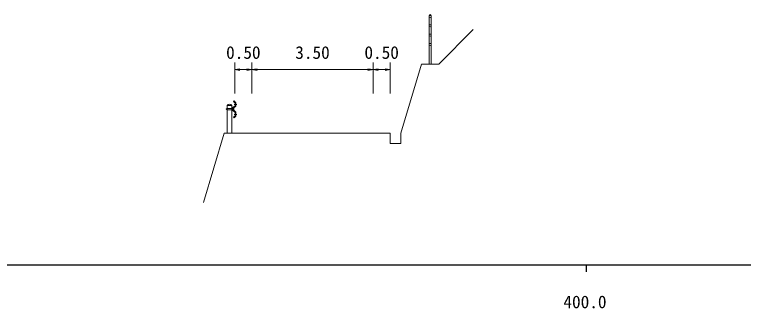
# Model space of a CAD drawing. Units: millimetres on the paper, with parts at other scales. Extents: x 40 to 680, y 20 to 380.
# Drawn here: x 385.4 to 490.8, y 198.7 to 241.2 of the extents above; entities that cross this region are included whole.
import ezdxf
from ezdxf.enums import TextEntityAlignment as Align

# ---------------------------------------------------------------- set-up
doc = ezdxf.new("R2010")
doc.units = ezdxf.units.MM
doc.layers.add('M-BGD', color=7, linetype='Continuous', lineweight=13)
doc.layers.add('M-BGD-EXST', color=7, linetype='Continuous', lineweight=25)
doc.styles.add('ＭＳ ゴシック', font='')
doc.styles.get('ＭＳ ゴシック').set_extended_font_data('MS Gothic')

# ---------------------------------------------------------------- blocks, each defined once
blk = doc.blocks.new('open_arrow')
at = {"color": 0, "linetype": 'Continuous', "lineweight": -2}
blk.add_lwpolyline([(7.5, 1.25), (0, 0), (7.5, -1.25)], dxfattribs=at)

msp = doc.modelspace()

# ---------------------------------------------------------------- linework, layer by layer
at = {"layer": 'M-BGD'}
for p, q in [((445.293, 241.115), (445.293, 234.055)), ((445.293, 241.115), (445.595, 241.115)), ((445.304, 241.143), (445.584, 241.143)), ((445.595, 241.115), (445.595, 234.055)), ((446.694, 234.055), (451.694, 239.055)), ((417.194, 229.797), (417.194, 234.271)), ((419.694, 229.797), (419.694, 234.271)), ((437.194, 229.797), (437.194, 234.271)), ((439.694, 229.797), (439.694, 234.271)), ((441.194, 224.055), (444.194, 234.055)), ((444.194, 234.055), (446.694, 234.055)), ((445.293, 234.055), (445.595, 234.055)), ((417.194, 233.271), (419.694, 233.271)), ((419.694, 233.271), (437.194, 233.271)), ((437.194, 233.271), (439.694, 233.271)), ((417.105, 228.732), (417.018, 228.64)), ((417.377, 228.472), (417.105, 228.732)), ((416.769, 228.055), (416.119, 228.055)), ((416.119, 228.055), (416.119, 224.055)), ((416.119, 227.655), (416.769, 227.655)), ((416.769, 228.055), (416.769, 224.055)), ((416.94, 227.77), (416.769, 227.77)), ((417.251, 228.036), (416.94, 227.77)), ((416.94, 227.77), (416.94, 227.34)), ((417.251, 228.418), (417.018, 228.64)), ((417.377, 227.978), (417.067, 227.712)), ((417.067, 227.712), (417.067, 227.397)), ((417.516, 228.218), (417.101, 228.218)), ((417.251, 228.418), (417.251, 228.036)), ((417.377, 228.472), (417.377, 227.978)), ((415.969, 227.58), (416.019, 227.58)), ((415.969, 227.58), (415.969, 227.53)), ((415.969, 227.53), (416.019, 227.53)), ((416.019, 227.605), (416.019, 227.58)), ((416.019, 227.605), (416.069, 227.605)), ((416.019, 227.53), (416.019, 227.505)), ((416.019, 227.505), (416.069, 227.505)), ((416.069, 227.63), (416.069, 227.605)), ((416.069, 227.63), (416.119, 227.63)), ((416.069, 227.505), (416.069, 227.48)), ((416.069, 227.48), (416.119, 227.48)), ((416.119, 227.455), (416.769, 227.455)), ((416.94, 227.34), (416.769, 227.34)), ((417.251, 227.064), (416.94, 227.34)), ((417.377, 227.122), (417.067, 227.397)), ((417.504, 226.79), (417.124, 226.79)), ((417.251, 227.064), (417.251, 226.583)), ((417.377, 227.122), (417.377, 226.525)), ((417.251, 226.583), (417.016, 226.376)), ((417.099, 226.28), (417.016, 226.376)), ((417.377, 226.525), (417.099, 226.28)), ((412.694, 214.055), (415.694, 224.055)), ((415.694, 224.055), (417.194, 224.055)), ((416.769, 224.055), (416.119, 224.055)), ((417.194, 224.055), (439.694, 224.055)), ((439.694, 224.055), (439.694, 222.555)), ((441.194, 224.055), (441.194, 222.555)), ((439.694, 222.555), (441.194, 222.555))]:
    msp.add_line(p, q, dxfattribs=at)
for centre in [(445.444, 240.965), (445.444, 239.615), (445.444, 238.265), (445.444, 236.915)]:
    msp.add_circle(centre, 0.15, dxfattribs=at)
for centre, radius, start, end in [((445.444, 241.069), 0.158, 17.12125, 162.87875), ((416.444, 227.906), 0.358, 24.65043, 155.34957)]:
    msp.add_arc(centre, radius, start, end, dxfattribs=at)
at = {"layer": 'M-BGD-EXST'}
for p, q in [((40, 205), (579, 205)), ((468, 205), (468, 204))]:
    msp.add_line(p, q, dxfattribs=at)

# ---------------------------------------------------------------- block references
at = {"layer": 'M-BGD', "xscale": 0.1, "yscale": 0.1}
for p in [(417.194, 233.271), (419.694, 233.271), (437.194, 233.271)]:
    msp.add_blockref('open_arrow', p, dxfattribs=at)
at = {"layer": 'M-BGD', "xscale": 0.1, "yscale": 0.1, "rotation": 180}
for p in [(419.694, 233.271), (437.194, 233.271), (439.694, 233.271)]:
    msp.add_blockref('open_arrow', p, dxfattribs=at)

# ---------------------------------------------------------------- texts
at = {"layer": 'M-BGD', "style": 'ＭＳ ゴシック'}
for s, p in [('0.50', (418.444, 234.271)), ('3.50', (428.444, 234.271)), ('0.50', (438.444, 234.271))]:
    msp.add_text(s, height=1.833, dxfattribs=at).set_placement(p, align=Align.BOTTOM_CENTER)
at = {"layer": 'M-BGD-EXST', "style": 'ＭＳ ゴシック'}
msp.add_text('400.0', height=1.833, dxfattribs=at).set_placement((467.844, 198.195), align=Align.BOTTOM_CENTER)

doc.saveas('drawing.dxf')
